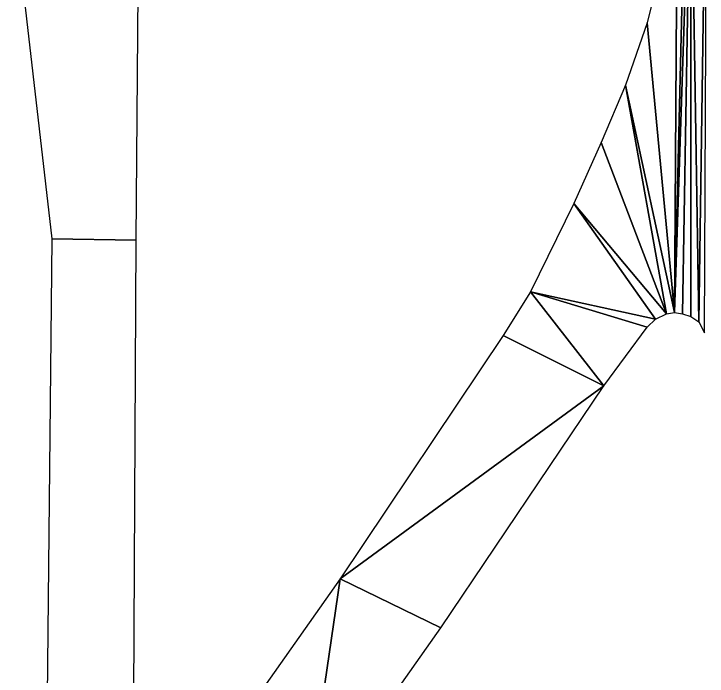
# Model space of a CAD drawing. Extents: x -35426929 to -35396731, y 11996534 to 12011444.
# Drawn here: x -35406970 to -35406260, y 12003823 to 12004501 of the extents above; entities that cross this region are included whole.
import ezdxf

# ---------------------------------------------------------------- set-up
doc = ezdxf.new("R2010")
doc.units = 0

msp = doc.modelspace()

# ---------------------------------------------------------------- linework, layer by layer
at = {"layer": 'mg_to_dxf', "color": 52}
for points in [[(-35406277.11, 12004699.56), (-35406277.11, 12004699.56), (-35406268.76, 12004185.9), (-35406260.41, 12004776.13)], [(-35406268.76, 12004185.9), (-35406268.76, 12004185.9), (-35406263.19, 12004174.77), (-35406260.41, 12004776.13)], [(-35406277.11, 12004699.56), (-35406277.11, 12004699.56), (-35406293.82, 12004195.65), (-35406285.47, 12004194.25)], [(-35406282.68, 12004661.98), (-35406282.68, 12004661.98), (-35406293.82, 12004195.65), (-35406277.11, 12004699.56)], [(-35406277.11, 12004699.56), (-35406277.11, 12004699.56), (-35406285.47, 12004194.25), (-35406277.11, 12004191.47)], [(-35406277.11, 12004191.47), (-35406277.11, 12004191.47), (-35406268.76, 12004185.9), (-35406277.11, 12004699.56)], [(-35406282.68, 12004661.98), (-35406282.68, 12004661.98), (-35406291.03, 12004617.43), (-35406293.82, 12004195.65)], [(-35406291.03, 12004617.43), (-35406291.03, 12004617.43), (-35406321.66, 12004492.15), (-35406293.82, 12004195.65)], [(-35406845.06, 12004269.42), (-35406842.28, 12004609.08), (-35406970.35, 12004609.08), (-35406931.37, 12004270.82)], [(-35406321.66, 12004492.15), (-35406321.66, 12004492.15), (-35406343.93, 12004428.12), (-35406293.82, 12004195.65)], [(-35406343.93, 12004428.12), (-35406343.93, 12004428.12), (-35406368.99, 12004369.65), (-35406302.17, 12004194.25)], [(-35406293.82, 12004195.65), (-35406293.82, 12004195.65), (-35406343.93, 12004428.12), (-35406302.17, 12004194.25)], [(-35406368.99, 12004369.65), (-35406368.99, 12004369.65), (-35406396.83, 12004307.01), (-35406302.17, 12004194.25)], [(-35406396.83, 12004307.01), (-35406396.83, 12004307.01), (-35406441.37, 12004216.53), (-35406313.31, 12004188.69)], [(-35406302.17, 12004194.25), (-35406302.17, 12004194.25), (-35406396.83, 12004307.01), (-35406313.31, 12004188.69)], [(-35406847.85, 12003736.27), (-35406845.06, 12004269.42), (-35406931.37, 12004270.82), (-35406936.94, 12003734.88)], [(-35406441.37, 12004216.53), (-35406441.37, 12004216.53), (-35406469.21, 12004171.98), (-35406366.2, 12004120.48)], [(-35406441.37, 12004216.53), (-35406441.37, 12004216.53), (-35406366.2, 12004120.48), (-35406321.66, 12004180.33)], [(-35406313.31, 12004188.69), (-35406313.31, 12004188.69), (-35406441.37, 12004216.53), (-35406321.66, 12004180.33)], [(-35406636.26, 12003922.81), (-35406636.26, 12003922.81), (-35406366.2, 12004120.48), (-35406469.21, 12004171.98)], [(-35406366.2, 12004120.48), (-35406366.2, 12004120.48), (-35406636.26, 12003922.81), (-35406533.25, 12003872.69)], [(-35406636.26, 12003922.81), (-35406636.26, 12003922.81), (-35406775.46, 12003725.14), (-35406672.45, 12003675.02)], [(-35406636.26, 12003922.81), (-35406636.26, 12003922.81), (-35406672.45, 12003675.02), (-35406533.25, 12003872.69)]]:
    msp.add_3dface(points, dxfattribs=at)

doc.saveas('drawing.dxf')
